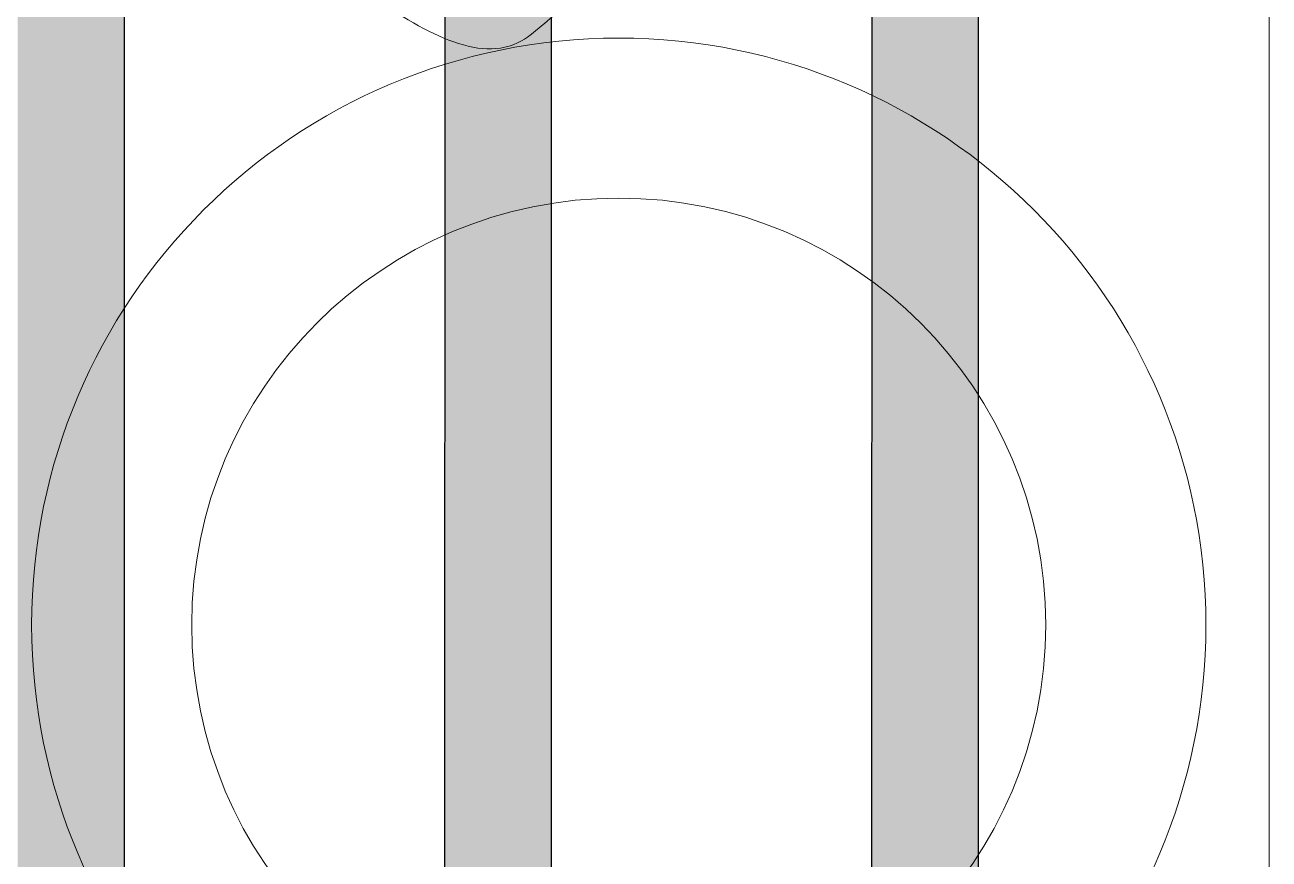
# Model space of a CAD drawing. Header units: centimetres. Extents: x 54005 to 61405, y 90310 to 94744.
# Drawn here: x 56638.78 to 56662.09, y 91610.98 to 91626.62 of the extents above; entities that cross this region are included whole.
import ezdxf

# ---------------------------------------------------------------- set-up
doc = ezdxf.new("R2010")
doc.units = ezdxf.units.CM
doc.header["$LTSCALE"] = 25
doc.linetypes.add('DASHDOT2', pattern=[0.5, 0.25, -0.125, 0, -0.125])
doc.layers.get('0').update_dxf_attribs({"lineweight": 0})
doc.layers.add('BA_axis', color=5, linetype='DASHDOT2')
doc.layers.add('OC-Mutfak_Ekipman', color=252, linetype='Continuous')

# ---------------------------------------------------------------- blocks, each defined once
blk = doc.blocks.new('salatabar')
at = {"layer": 'OC-Mutfak_Ekipman'}
h = blk.add_hatch(color=256, dxfattribs=at)
h.dxf.hatch_style = 1
h.paths.add_polyline_path([(93394.045, -80809.489, 0.414212), (93393.045, -80808.489, 0.41421), (93392.045, -80809.489), (93392.033, -80957.489, 0.414217), (93393.033, -80958.489, 0.414216), (93394.033, -80957.489)])
h.paths.add_polyline_path([(93402.045, -80809.49, 0.414217), (93401.045, -80808.49, 0.414216), (93400.045, -80809.49), (93400.033, -80957.49, 0.414212), (93401.033, -80958.49, 0.41421), (93402.033, -80957.49)])
h.paths.add_polyline_path([(93410.045, -80809.49, 0.414217), (93409.045, -80808.49, 0.41421), (93408.045, -80809.49), (93408.033, -80957.49, 0.414217), (93409.033, -80958.49, 0.41421), (93410.033, -80957.49)])
h.paths.add_polyline_path([(93416.033, -80957.491, 0.414217), (93417.033, -80958.491, 0.41421), (93418.033, -80957.491), (93418.045, -80809.491, 0.414217), (93417.045, -80808.491, 0.41421), (93416.045, -80809.491)])
h.paths.add_polyline_path([(93426.045, -80809.492, 0.414217), (93425.045, -80808.491, 0.41421), (93424.045, -80809.491), (93424.033, -80957.491, 0.414217), (93425.033, -80958.491, 0.41421), (93426.033, -80957.492)])
for p, q in [((93392.045, -80809.489), (93392.033, -80957.489)), ((93394.033, -80957.489), (93394.045, -80809.489)), ((93400.045, -80809.49), (93400.033, -80957.49)), ((93402.033, -80957.49), (93402.045, -80809.49)), ((93408.045, -80809.49), (93408.033, -80957.49))]:
    blk.add_line(p, q, dxfattribs=at)
blk = doc.blocks.new('by')
at = {"ltscale": 30, "elevation": -4.505}
blk.add_lwpolyline([(6379.358, 2199.359), (6358.358, 2199.359, -0.414214), (6353.358, 2204.359), (6353.358, 2241.359, -0.414214), (6358.358, 2246.359), (6379.358, 2246.359, -0.414214), (6384.358, 2241.359), (6384.358, 2204.359, -0.414214)], format="xyb", close=True, dxfattribs=at)
at = {"ltscale": 30}
for radius in [11, 8]:
    blk.add_circle((6372.173, 2213.871, -4.505), radius, dxfattribs=at)
blk.add_open_spline([(6371.854, 2225.699, -4.505), (6371.638, 2225.642, -4.505), (6371.066, 2225.491, -4.505), (6369.918, 2224.118, -4.505), (6368.494, 2225.027, -4.505), (6367.447, 2225.696, -4.505)], degree=3, knots=[0, 0, 0, 0, 0.665409, 1.758876, 4.792994, 4.792994, 4.792994, 4.792994], dxfattribs=at)

msp = doc.modelspace()

# ---------------------------------------------------------------- block references
msp.add_blockref('by', (50277.731, 89401.501, 4.505))
at = {"layer": 'BA_axis', "linetype": 'ByBlock', "rotation": 180}
msp.add_blockref('salatabar', (150048.684, 10761.201), dxfattribs=at)

doc.saveas('drawing.dxf')
